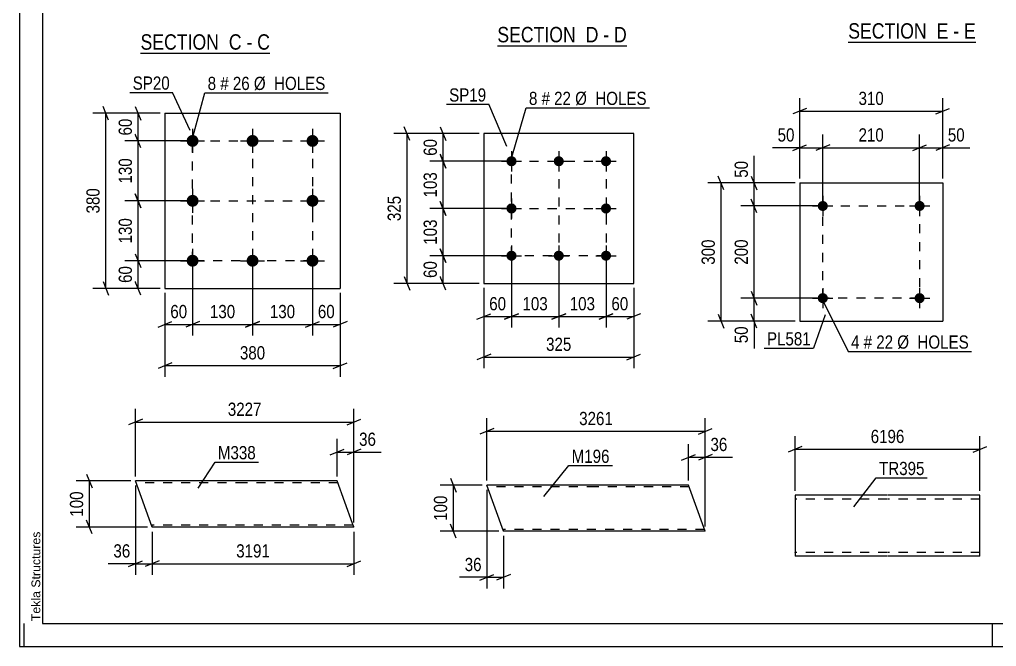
# Model space of a CAD drawing. Header units: millimetres. Extents: x 0 to 841, y 0 to 594.
# Drawn here: x 0 to 211.9, y 0 to 136.1 of the extents above; entities that cross this region are included whole.
import ezdxf

# ---------------------------------------------------------------- set-up
doc = ezdxf.new("R2010")
doc.units = ezdxf.units.MM
doc.linetypes.add('DXK_LINE_DOT2', pattern=[3.9198, 1.9599, -1.9599])
doc.styles.add('Arial', font='ARIAL.TTF', dxfattribs={"height": 0.2})
doc.styles.add('Arial Narrow', font='ARIALN.TTF', dxfattribs={"height": 0.2})

# ---------------------------------------------------------------- blocks, each defined once
blk = doc.blocks.new('Unknown-103610369-1133')
at = {"color": 5, "linetype": 'Continuous'}
for p, q in [((0, 594), (0, 0)), ((5, 589), (5, 5)), ((1, 0), (1, 5)), ((5, 5), (836, 5)), ((211, 0), (211, 5)), ((0, 0), (841, 0))]:
    blk.add_line(p, q, dxfattribs=at)
at = {"color": 174, "linetype": 'Continuous', "style": 'Arial'}
blk.add_text('Tekla Structures', height=1.9102, rotation=90, dxfattribs=at).set_placement((4.5, 5.5))
blk = doc.blocks.new('Unknown-103610369-13 - 28395')
at = {"color": 6, "linetype": 'Continuous'}
blk.add_line((26.24, 128.76), (54.31, 128.76), dxfattribs=at)
at = {"color": 0, "linetype": 'Continuous'}
blk.add_wipeout([(44.34, 129.51), (44.34, 133.01), (26.24, 133.01), (26.24, 129.51)], dxfattribs=at)
at = {"color": 7, "linetype": 'Continuous', "style": 'Arial Narrow'}
blk.add_text('SECTION ', height=3.34, dxfattribs=at).set_placement((26.24, 129.51))
at = {"color": 0, "linetype": 'Continuous'}
blk.add_wipeout([(48.16, 129.51), (48.16, 133.01), (45.39, 133.01), (45.39, 129.51)], dxfattribs=at)
at = {"color": 7, "linetype": 'Continuous', "style": 'Arial Narrow'}
blk.add_text('C', height=3.34, dxfattribs=at).set_placement((45.39, 129.51))
at = {"color": 0, "linetype": 'Continuous'}
blk.add_wipeout([(50.49, 129.51), (50.49, 133.01), (49.21, 133.01), (49.21, 129.51)], dxfattribs=at)
at = {"color": 7, "linetype": 'Continuous', "style": 'Arial Narrow'}
blk.add_text('-', height=3.34, dxfattribs=at).set_placement((49.21, 129.51))
at = {"color": 0, "linetype": 'Continuous'}
blk.add_wipeout([(54.31, 129.51), (54.31, 133.01), (51.54, 133.01), (51.54, 129.51)], dxfattribs=at)
at = {"color": 7, "linetype": 'Continuous', "style": 'Arial Narrow'}
blk.add_text('C', height=3.34, dxfattribs=at).set_placement((51.54, 129.51))
blk = doc.blocks.new('Unknown-103610369-14 - 28594')
at = {"color": 6, "linetype": 'Continuous'}
blk.add_line((103.62, 130.36), (131.69, 130.36), dxfattribs=at)
at = {"color": 0, "linetype": 'Continuous'}
blk.add_wipeout([(121.73, 131.11), (121.73, 134.61), (103.62, 134.61), (103.62, 131.11)], dxfattribs=at)
at = {"color": 7, "linetype": 'Continuous', "style": 'Arial Narrow'}
blk.add_text('SECTION ', height=3.34, dxfattribs=at).set_placement((103.62, 131.11))
at = {"color": 0, "linetype": 'Continuous'}
blk.add_wipeout([(125.54, 131.11), (125.54, 134.61), (122.78, 134.61), (122.78, 131.11)], dxfattribs=at)
at = {"color": 7, "linetype": 'Continuous', "style": 'Arial Narrow'}
blk.add_text('D', height=3.34, dxfattribs=at).set_placement((122.78, 131.11))
at = {"color": 0, "linetype": 'Continuous'}
blk.add_wipeout([(127.87, 131.11), (127.87, 134.61), (126.59, 134.61), (126.59, 131.11)], dxfattribs=at)
at = {"color": 7, "linetype": 'Continuous', "style": 'Arial Narrow'}
blk.add_text('-', height=3.34, dxfattribs=at).set_placement((126.59, 131.11))
at = {"color": 0, "linetype": 'Continuous'}
blk.add_wipeout([(131.69, 131.11), (131.69, 134.61), (128.92, 134.61), (128.92, 131.11)], dxfattribs=at)
at = {"color": 7, "linetype": 'Continuous', "style": 'Arial Narrow'}
blk.add_text('D', height=3.34, dxfattribs=at).set_placement((128.92, 131.11))
blk = doc.blocks.new('Unknown-103610369-15 - 28793')
at = {"color": 6, "linetype": 'Continuous'}
blk.add_line((179.72, 131.16), (207.37, 131.16), dxfattribs=at)
at = {"color": 0, "linetype": 'Continuous'}
blk.add_wipeout([(197.83, 131.91), (197.83, 135.41), (179.72, 135.41), (179.72, 131.91)], dxfattribs=at)
at = {"color": 7, "linetype": 'Continuous', "style": 'Arial Narrow'}
blk.add_text('SECTION ', height=3.34, dxfattribs=at).set_placement((179.72, 131.91))
at = {"color": 0, "linetype": 'Continuous'}
blk.add_wipeout([(201.43, 131.91), (201.43, 135.41), (198.88, 135.41), (198.88, 131.91)], dxfattribs=at)
at = {"color": 7, "linetype": 'Continuous', "style": 'Arial Narrow'}
blk.add_text('E', height=3.34, dxfattribs=at).set_placement((198.88, 131.91))
at = {"color": 0, "linetype": 'Continuous'}
blk.add_wipeout([(203.76, 131.91), (203.76, 135.41), (202.48, 135.41), (202.48, 131.91)], dxfattribs=at)
at = {"color": 7, "linetype": 'Continuous', "style": 'Arial Narrow'}
blk.add_text('-', height=3.34, dxfattribs=at).set_placement((202.48, 131.91))
at = {"color": 0, "linetype": 'Continuous'}
blk.add_wipeout([(207.37, 131.91), (207.37, 135.41), (204.81, 135.41), (204.81, 131.91)], dxfattribs=at)
at = {"color": 7, "linetype": 'Continuous', "style": 'Arial Narrow'}
blk.add_text('E', height=3.34, dxfattribs=at).set_placement((204.81, 131.91))
blk = doc.blocks.new('Part-103610369-34283 - 34282')
at = {"color": 2, "linetype": 'Continuous'}
for p, q in [((48.78, 35.91), (25.14, 35.91)), ((28.78, 25.91), (25.14, 35.91)), ((68.88, 35.91), (48.88, 35.91)), ((72.23, 26.71), (68.88, 35.91)), ((48.78, 25.91), (28.78, 25.91)), ((72.52, 25.91), (48.88, 25.91)), ((72.52, 25.91), (72.23, 26.71))]:
    blk.add_line(p, q, dxfattribs=at)
at = {"color": 7, "linetype": 'DXK_LINE_DOT2'}
for p, q in [((48.78, 35.51), (25.28, 35.51)), ((69.02, 35.51), (48.88, 35.51)), ((48.78, 26.31), (28.63, 26.31)), ((28.69, 26.15), (28.78, 25.91)), ((72.37, 26.31), (48.88, 26.31)), ((72.5, 25.98), (72.43, 26.15)), ((72.52, 25.91), (72.5, 25.98))]:
    blk.add_line(p, q, dxfattribs=at)
blk = doc.blocks.new('Bolt-103610369-31533 - 31531')
at = {"linetype": 'Continuous'}
for points in [[(106.69, 106.4, -1), (106.69, 104.2, -1)], [(116.94, 106.4, -1), (116.94, 104.2, -1)], [(127.19, 106.4, -1), (127.19, 104.2, -1)], [(106.69, 96.15, -1), (106.69, 93.95, -1)], [(127.19, 96.15, -1), (127.19, 93.95, -1)], [(106.69, 85.9, -1), (106.69, 83.7, -1)], [(116.94, 85.9, -1), (116.94, 83.7, -1)], [(127.19, 85.9, -1), (127.19, 83.7, -1)]]:
    blk.add_hatch(color=1, dxfattribs=at).paths.add_polyline_path(points)
at = {"color": 1, "linetype": 'Continuous'}
for p, q in [((106.69, 107.5), (106.69, 103.1)), ((116.94, 107.5), (116.94, 103.1)), ((127.19, 107.5), (127.19, 103.1)), ((104.49, 105.3), (108.89, 105.3)), ((114.74, 105.3), (119.14, 105.3)), ((124.99, 105.3), (129.39, 105.3)), ((106.69, 97.25), (106.69, 92.85)), ((127.19, 97.25), (127.19, 92.85)), ((104.49, 95.05), (108.89, 95.05)), ((124.99, 95.05), (129.39, 95.05)), ((106.69, 87), (106.69, 82.6)), ((116.94, 87), (116.94, 82.6)), ((127.19, 87), (127.19, 82.6)), ((104.49, 84.8), (108.89, 84.8)), ((114.74, 84.8), (119.14, 84.8)), ((124.99, 84.8), (129.39, 84.8))]:
    blk.add_line(p, q, dxfattribs=at)
blk = doc.blocks.new('Part-103610369-31532 - 31531')
at = {"color": 2, "linetype": 'Continuous'}
for p, q in [((100.69, 111.3), (100.69, 78.8)), ((133.19, 111.3), (100.69, 111.3)), ((133.19, 78.8), (133.19, 111.3)), ((100.69, 78.8), (133.19, 78.8))]:
    blk.add_line(p, q, dxfattribs=at)
blk = doc.blocks.new('Part-103610369-34299 - 34298')
at = {"color": 2, "linetype": 'Continuous'}
for p, q in [((124.97, 35.01), (101.33, 35.01)), ((104.97, 25.01), (101.33, 35.01)), ((145.07, 35.01), (125.07, 35.01)), ((148.42, 25.81), (145.07, 35.01)), ((148.71, 25.01), (148.42, 25.81)), ((124.97, 25.01), (104.97, 25.01)), ((148.71, 25.01), (125.07, 25.01))]:
    blk.add_line(p, q, dxfattribs=at)
at = {"color": 7, "linetype": 'DXK_LINE_DOT2'}
for p, q in [((124.97, 34.61), (101.48, 34.61)), ((145.22, 34.61), (125.07, 34.61)), ((124.97, 25.41), (104.83, 25.41)), ((104.89, 25.24), (104.97, 25.01)), ((148.57, 25.41), (125.07, 25.41)), ((148.69, 25.07), (148.63, 25.24)), ((148.71, 25.01), (148.69, 25.07))]:
    blk.add_line(p, q, dxfattribs=at)
blk = doc.blocks.new('Part-103610369-31511 - 31510')
at = {"color": 2, "linetype": 'Continuous'}
for p, q in [((188.19, 32.8), (168.19, 32.8)), ((168.19, 32.8), (168.19, 19.6)), ((208.29, 32.8), (188.29, 32.8)), ((208.29, 19.6), (208.29, 32.8)), ((188.19, 19.6), (168.19, 19.6)), ((208.29, 19.6), (188.29, 19.6))]:
    blk.add_line(p, q, dxfattribs=at)
at = {"color": 7, "linetype": 'DXK_LINE_DOT2'}
for p, q in [((188.19, 32), (168.19, 32)), ((208.29, 32), (188.29, 32)), ((168.19, 20.4), (168.19, 20.46)), ((188.19, 20.4), (168.19, 20.4)), ((208.29, 20.4), (188.29, 20.4)), ((208.29, 20.4), (208.29, 20.46))]:
    blk.add_line(p, q, dxfattribs=at)
blk = doc.blocks.new('Part-103610369-31620 - 31619')
at = {"color": 2, "linetype": 'Continuous'}
for p, q in [((31.53, 115.71), (31.53, 77.71)), ((31.53, 115.71), (69.53, 115.71)), ((69.53, 115.71), (69.53, 77.71)), ((31.53, 77.71), (69.53, 77.71))]:
    blk.add_line(p, q, dxfattribs=at)
blk = doc.blocks.new('Bolt-103610369-31621 - 31619')
at = {"linetype": 'Continuous'}
for points in [[(37.53, 111.01, -1), (37.53, 108.41, -1)], [(50.53, 111.01, -1), (50.53, 108.41, -1)], [(63.53, 111.01, -1), (63.53, 108.41, -1)], [(37.53, 98.01, -1), (37.53, 95.41, -1)], [(63.53, 98.01, -1), (63.53, 95.41, -1)], [(37.53, 85.01, -1), (37.53, 82.41, -1)], [(50.53, 85.01, -1), (50.53, 82.41, -1)], [(63.53, 85.01, -1), (63.53, 82.41, -1)]]:
    blk.add_hatch(color=1, dxfattribs=at).paths.add_polyline_path(points)
at = {"color": 1, "linetype": 'Continuous'}
for p, q in [((37.53, 112.31), (37.53, 107.11)), ((50.53, 112.31), (50.53, 107.11)), ((63.53, 112.31), (63.53, 107.11)), ((34.93, 109.71), (40.13, 109.71)), ((47.93, 109.71), (53.13, 109.71)), ((60.93, 109.71), (66.13, 109.71)), ((37.53, 99.31), (37.53, 94.11)), ((63.53, 99.31), (63.53, 94.11)), ((34.93, 96.71), (40.13, 96.71)), ((60.93, 96.71), (66.13, 96.71)), ((37.53, 86.31), (37.53, 81.11)), ((50.53, 86.31), (50.53, 81.11)), ((63.53, 86.31), (63.53, 81.11)), ((34.93, 83.71), (40.13, 83.71)), ((47.93, 83.71), (53.13, 83.71)), ((60.93, 83.71), (66.13, 83.71))]:
    blk.add_line(p, q, dxfattribs=at)
blk = doc.blocks.new('Part-103610369-31680 - 31679')
at = {"color": 2, "linetype": 'Continuous'}
for p, q in [((169.2, 100.59), (169.2, 70.59)), ((169.2, 100.59), (200.2, 100.59)), ((200.2, 100.59), (200.2, 70.59)), ((169.2, 70.59), (200.2, 70.59))]:
    blk.add_line(p, q, dxfattribs=at)
blk = doc.blocks.new('Bolt-103610369-31681 - 31679')
at = {"linetype": 'Continuous'}
for points in [[(175.3, 75.59, -1), (173.1, 75.59, -1)], [(196.3, 75.59, -1), (194.1, 75.59, -1)]]:
    blk.add_hatch(color=1, dxfattribs=at).paths.add_polyline_path(points)
at = {"color": 1, "linetype": 'Continuous'}
for p, q in [((174.2, 77.79), (174.2, 73.39)), ((195.2, 77.79), (195.2, 73.39)), ((172, 75.59), (176.4, 75.59)), ((193, 75.59), (197.4, 75.59))]:
    blk.add_line(p, q, dxfattribs=at)
blk = doc.blocks.new('Bolt-103610369-31682 - 31679')
at = {"linetype": 'Continuous'}
for points in [[(175.3, 95.59, -1), (173.1, 95.59, -1)], [(196.3, 95.59, -1), (194.1, 95.59, -1)]]:
    blk.add_hatch(color=1, dxfattribs=at).paths.add_polyline_path(points)
at = {"color": 1, "linetype": 'Continuous'}
for p, q in [((174.2, 97.79), (174.2, 93.39)), ((195.2, 97.79), (195.2, 93.39)), ((172, 95.59), (176.4, 95.59)), ((193, 95.59), (197.4, 95.59))]:
    blk.add_line(p, q, dxfattribs=at)
blk = doc.blocks.new('Rectangle-103610369-34725 - 31531')
at = {"color": 1, "linetype": 'DXK_LINE_DOT2'}
blk.add_lwpolyline([(106.69, 105.3), (127.19, 105.3), (127.19, 84.8), (106.69, 84.8), (106.69, 105.3)], close=True, dxfattribs=at)
blk = doc.blocks.new('Rectangle-103610369-33630 - 31619')
at = {"color": 1, "linetype": 'DXK_LINE_DOT2'}
blk.add_lwpolyline([(37.53, 109.71), (63.53, 109.71), (63.53, 83.71), (37.53, 83.71), (37.53, 109.71)], close=True, dxfattribs=at)
blk = doc.blocks.new('Rectangle-103610369-33763 - 31679')
at = {"color": 1, "linetype": 'DXK_LINE_DOT2'}
blk.add_lwpolyline([(174.2, 95.59), (195.2, 95.59), (195.2, 75.59), (174.2, 75.59), (174.2, 95.59)], close=True, dxfattribs=at)
blk = doc.blocks.new('Line-103610369-34735 - 31531')
at = {"color": 1, "linetype": 'DXK_LINE_DOT2'}
blk.add_line((106.69, 95.05), (127.19, 95.05), dxfattribs=at)
blk = doc.blocks.new('Line-103610369-33640 - 31619')
at = {"color": 1, "linetype": 'DXK_LINE_DOT2'}
blk.add_line((50.53, 109.71), (50.53, 83.71), dxfattribs=at)
blk = doc.blocks.new('Line-103610369-34742 - 31531')
at = {"color": 1, "linetype": 'DXK_LINE_DOT2'}
blk.add_line((116.94, 105.3), (116.94, 84.8), dxfattribs=at)
blk = doc.blocks.new('Line-103610369-33647 - 31619')
at = {"color": 1, "linetype": 'DXK_LINE_DOT2'}
blk.add_line((37.53, 96.71), (63.53, 96.71), dxfattribs=at)
blk = doc.blocks.new('StraightDimension-103610369-34316 - 34282')
at = {"color": 7, "linetype": 'Continuous'}
for p, q in [((14.54, 37.41), (15.74, 34.41)), ((24.14, 35.91), (12.29, 35.91)), ((15.14, 25.91), (15.14, 35.91)), ((27.78, 25.91), (12.29, 25.91)), ((15.74, 24.41), (14.54, 27.41))]:
    blk.add_line(p, q, dxfattribs=at)
at = {"color": 0}
blk.add_wipeout([(14.39, 34.26), (10.19, 34.26), (10.19, 27.57), (14.39, 27.57)], dxfattribs=at)
at = {"color": 3, "style": 'Arial Narrow'}
blk.add_text('100', height=2.863, rotation=90.0002, dxfattribs=at).set_placement((13.79, 28.17))
blk = doc.blocks.new('StraightDimension-103610369-34330 - 34282')
at = {"color": 7, "linetype": 'Continuous'}
for p, q in [((25.14, 34.91), (25.14, 15.56)), ((28.78, 24.91), (28.78, 15.56)), ((23.64, 17.36), (26.64, 18.56)), ((25.14, 17.96), (28.78, 17.96)), ((30.28, 18.56), (27.28, 17.36))]:
    blk.add_line(p, q, dxfattribs=at)
at = {"color": 0}
blk.add_wipeout([(24.61, 18.71), (24.61, 22.91), (19.76, 22.91), (19.76, 18.71)], dxfattribs=at)
at = {"color": 7, "linetype": 'Continuous'}
blk.add_line((25.14, 17.96), (19.23, 17.96), dxfattribs=at)
blk.add_line((25.14, 17.96), (19.23, 17.96), dxfattribs=at)
at = {"color": 3, "style": 'Arial Narrow'}
blk.add_text('36', height=2.863, dxfattribs=at).set_placement((20.36, 19.31))
blk = doc.blocks.new('StraightDimension-103610369-34329 - 34282')
at = {"color": 7, "linetype": 'Continuous'}
for p, q in [((28.78, 24.91), (28.78, 15.56)), ((72.52, 24.91), (72.52, 15.56)), ((30.28, 18.56), (27.28, 17.36)), ((28.78, 17.96), (72.52, 17.96)), ((71.02, 17.36), (74.02, 18.56))]:
    blk.add_line(p, q, dxfattribs=at)
at = {"color": 0}
blk.add_wipeout([(54.9, 18.71), (54.9, 22.91), (46.39, 22.91), (46.39, 18.71)], dxfattribs=at)
at = {"color": 3, "style": 'Arial Narrow'}
blk.add_text('3191', height=2.863, dxfattribs=at).set_placement((46.99, 19.31))
blk = doc.blocks.new('StraightDimension-103610369-34305 - 34282')
at = {"color": 7, "linetype": 'Continuous'}
for p, q in [((25.14, 36.91), (25.14, 51.55)), ((72.52, 26.91), (72.52, 51.55)), ((26.64, 49.3), (23.64, 48.1)), ((71.02, 48.1), (74.02, 49.3)), ((25.14, 48.7), (72.52, 48.7))]:
    blk.add_line(p, q, dxfattribs=at)
at = {"color": 0}
blk.add_wipeout([(53.08, 49.45), (53.08, 53.65), (44.57, 53.65), (44.57, 49.45)], dxfattribs=at)
at = {"color": 3, "style": 'Arial Narrow'}
blk.add_text('3227', height=2.863, dxfattribs=at).set_placement((45.17, 50.05))
blk = doc.blocks.new('StraightDimension-103610369-34355 - 34282')
at = {"color": 7, "linetype": 'Continuous'}
for p, q in [((68.88, 36.91), (68.88, 45.04)), ((72.52, 26.91), (72.52, 45.04)), ((67.38, 41.59), (70.38, 42.79)), ((74.02, 42.79), (71.02, 41.59)), ((68.88, 42.19), (72.52, 42.19))]:
    blk.add_line(p, q, dxfattribs=at)
at = {"color": 0}
blk.add_wipeout([(77.9, 42.94), (77.9, 47.14), (73.04, 47.14), (73.04, 42.94)], dxfattribs=at)
at = {"color": 7, "linetype": 'Continuous'}
blk.add_line((72.52, 42.19), (78.42, 42.19), dxfattribs=at)
blk.add_line((72.52, 42.19), (78.42, 42.19), dxfattribs=at)
at = {"color": 3, "style": 'Arial Narrow'}
blk.add_text('36', height=2.863, dxfattribs=at).set_placement((73.64, 43.54))
blk = doc.blocks.new('StraightDimension-103610369-40303 - 31531')
at = {"color": 7, "linetype": 'Continuous'}
for p, q in [((91.25, 106.8), (92.45, 103.8)), ((105.69, 105.3), (89, 105.3)), ((91.85, 95.05), (91.85, 105.3)), ((92.45, 93.55), (91.25, 96.55)), ((105.69, 95.05), (89, 95.05))]:
    blk.add_line(p, q, dxfattribs=at)
at = {"color": 0}
blk.add_wipeout([(91.1, 103.52), (86.9, 103.52), (86.9, 96.83), (91.1, 96.83)], dxfattribs=at)
at = {"color": 3, "style": 'Arial Narrow'}
blk.add_text('103', height=2.863, rotation=90.0002, dxfattribs=at).set_placement((90.5, 97.43))
blk = doc.blocks.new('StraightDimension-103610369-31884 - 31531')
at = {"color": 7, "linetype": 'Continuous'}
for p, q in [((91.25, 112.8), (92.45, 109.8)), ((99.69, 111.3), (89, 111.3)), ((91.85, 105.3), (91.85, 111.3)), ((92.45, 103.8), (91.25, 106.8)), ((105.69, 105.3), (89, 105.3))]:
    blk.add_line(p, q, dxfattribs=at)
at = {"color": 0}
blk.add_wipeout([(91.1, 110.73), (86.9, 110.73), (86.9, 105.87), (91.1, 105.87)], dxfattribs=at)
at = {"color": 3, "style": 'Arial Narrow'}
blk.add_text('60', height=2.863, rotation=90.0002, dxfattribs=at).set_placement((90.5, 106.47))
blk = doc.blocks.new('StraightDimension-103610369-31907 - 31531')
at = {"color": 7, "linetype": 'Continuous'}
for p, q in [((106.69, 83.8), (106.69, 69.2)), ((100.69, 77.8), (100.69, 69.2)), ((99.19, 71), (102.19, 72.2)), ((108.19, 72.2), (105.19, 71)), ((100.69, 71.6), (106.69, 71.6))]:
    blk.add_line(p, q, dxfattribs=at)
at = {"color": 0}
blk.add_wipeout([(106.11, 72.35), (106.11, 76.55), (101.26, 76.55), (101.26, 72.35)], dxfattribs=at)
at = {"color": 3, "style": 'Arial Narrow'}
blk.add_text('60', height=2.863, dxfattribs=at).set_placement((101.86, 72.95))
blk = doc.blocks.new('StraightDimension-103610369-31887 - 31531')
at = {"color": 7, "linetype": 'Continuous'}
for p, q in [((105.69, 84.8), (89, 84.8)), ((91.25, 86.3), (92.45, 83.3)), ((91.85, 78.8), (91.85, 84.8)), ((99.69, 78.8), (89, 78.8)), ((92.45, 77.3), (91.25, 80.3))]:
    blk.add_line(p, q, dxfattribs=at)
at = {"color": 0}
blk.add_wipeout([(91.1, 84.23), (86.9, 84.23), (86.9, 79.37), (91.1, 79.37)], dxfattribs=at)
at = {"color": 3, "style": 'Arial Narrow'}
blk.add_text('60', height=2.863, rotation=90.0002, dxfattribs=at).set_placement((90.5, 79.97))
blk = doc.blocks.new('StraightDimension-103610369-31900 - 31531')
at = {"color": 7, "linetype": 'Continuous'}
for p, q in [((84.64, 109.8), (83.44, 112.8)), ((99.69, 111.3), (81.19, 111.3)), ((84.04, 78.8), (84.04, 111.3)), ((99.69, 78.8), (81.19, 78.8)), ((83.44, 80.3), (84.64, 77.3))]:
    blk.add_line(p, q, dxfattribs=at)
at = {"color": 0}
blk.add_wipeout([(83.29, 98.39), (79.09, 98.39), (79.09, 91.71), (83.29, 91.71)], dxfattribs=at)
at = {"color": 3, "style": 'Arial Narrow'}
blk.add_text('325', height=2.863, rotation=90.0002, dxfattribs=at).set_placement((82.69, 92.31))
blk = doc.blocks.new('StraightDimension-103610369-31904 - 31531')
at = {"color": 7, "linetype": 'Continuous'}
for p, q in [((127.19, 83.8), (127.19, 69.2)), ((133.19, 77.8), (133.19, 69.2)), ((125.69, 71), (128.69, 72.2)), ((134.69, 72.2), (131.69, 71)), ((127.19, 71.6), (133.19, 71.6))]:
    blk.add_line(p, q, dxfattribs=at)
at = {"color": 0}
blk.add_wipeout([(132.61, 72.35), (132.61, 76.55), (127.76, 76.55), (127.76, 72.35)], dxfattribs=at)
at = {"color": 3, "style": 'Arial Narrow'}
blk.add_text('60', height=2.863, dxfattribs=at).set_placement((128.36, 72.95))
blk = doc.blocks.new('StraightDimension-103610369-31920 - 31531')
at = {"color": 7, "linetype": 'Continuous'}
for p, q in [((100.69, 77.8), (100.69, 60.4)), ((133.19, 77.8), (133.19, 60.4)), ((102.19, 63.4), (99.19, 62.2)), ((100.69, 62.8), (133.19, 62.8)), ((131.69, 62.2), (134.69, 63.4))]:
    blk.add_line(p, q, dxfattribs=at)
at = {"color": 0}
blk.add_wipeout([(120.28, 63.55), (120.28, 67.75), (113.59, 67.75), (113.59, 63.55)], dxfattribs=at)
at = {"color": 3, "style": 'Arial Narrow'}
blk.add_text('325', height=2.863, dxfattribs=at).set_placement((114.19, 64.15))
blk = doc.blocks.new('StraightDimension-103610369-40301 - 31531')
at = {"color": 7, "linetype": 'Continuous'}
for p, q in [((91.25, 96.55), (92.45, 93.55)), ((105.69, 95.05), (89, 95.05)), ((91.85, 84.8), (91.85, 95.05)), ((105.69, 84.8), (89, 84.8)), ((92.45, 83.3), (91.25, 86.3))]:
    blk.add_line(p, q, dxfattribs=at)
at = {"color": 0}
blk.add_wipeout([(91.1, 93.27), (86.9, 93.27), (86.9, 86.58), (91.1, 86.58)], dxfattribs=at)
at = {"color": 3, "style": 'Arial Narrow'}
blk.add_text('103', height=2.863, rotation=90.0002, dxfattribs=at).set_placement((90.5, 87.18))
blk = doc.blocks.new('StraightDimension-103610369-40323 - 31531')
at = {"color": 7, "linetype": 'Continuous'}
for p, q in [((106.69, 83.8), (106.69, 69.2)), ((116.94, 83.8), (116.94, 69.2)), ((105.19, 71), (108.19, 72.2)), ((118.44, 72.2), (115.44, 71)), ((106.69, 71.6), (116.94, 71.6))]:
    blk.add_line(p, q, dxfattribs=at)
at = {"color": 0}
blk.add_wipeout([(115.15, 72.35), (115.15, 76.55), (108.47, 76.55), (108.47, 72.35)], dxfattribs=at)
at = {"color": 3, "style": 'Arial Narrow'}
blk.add_text('103', height=2.863, dxfattribs=at).set_placement((109.07, 72.95))
blk = doc.blocks.new('StraightDimension-103610369-40325 - 31531')
at = {"color": 7, "linetype": 'Continuous'}
for p, q in [((116.94, 83.8), (116.94, 69.2)), ((127.19, 83.8), (127.19, 69.2)), ((115.44, 71), (118.44, 72.2)), ((128.69, 72.2), (125.69, 71)), ((116.94, 71.6), (127.19, 71.6))]:
    blk.add_line(p, q, dxfattribs=at)
at = {"color": 0}
blk.add_wipeout([(125.4, 72.35), (125.4, 76.55), (118.72, 76.55), (118.72, 72.35)], dxfattribs=at)
at = {"color": 3, "style": 'Arial Narrow'}
blk.add_text('103', height=2.863, dxfattribs=at).set_placement((119.32, 72.95))
blk = doc.blocks.new('StraightDimension-103610369-41427 - 34298')
at = {"color": 7, "linetype": 'Continuous'}
for p, q in [((145.07, 36.01), (145.07, 43.91)), ((148.71, 26.01), (148.71, 43.91)), ((143.57, 40.46), (146.57, 41.66)), ((145.07, 41.06), (148.71, 41.06)), ((150.21, 41.66), (147.21, 40.46))]:
    blk.add_line(p, q, dxfattribs=at)
at = {"color": 0}
blk.add_wipeout([(154.09, 41.81), (154.09, 46.01), (149.24, 46.01), (149.24, 41.81)], dxfattribs=at)
at = {"color": 7, "linetype": 'Continuous'}
blk.add_line((148.71, 41.06), (154.62, 41.06), dxfattribs=at)
blk.add_line((148.71, 41.06), (154.62, 41.06), dxfattribs=at)
at = {"color": 3, "style": 'Arial Narrow'}
blk.add_text('36', height=2.863, dxfattribs=at).set_placement((149.84, 42.41))
blk = doc.blocks.new('StraightDimension-103610369-34370 - 34298')
at = {"color": 7, "linetype": 'Continuous'}
for p, q in [((101.33, 36.01), (101.33, 49.54)), ((148.71, 26.01), (148.71, 49.54)), ((102.83, 47.29), (99.83, 46.09)), ((101.33, 46.69), (148.71, 46.69)), ((147.21, 46.09), (150.21, 47.29))]:
    blk.add_line(p, q, dxfattribs=at)
at = {"color": 0}
blk.add_wipeout([(129.28, 47.44), (129.28, 51.64), (120.77, 51.64), (120.77, 47.44)], dxfattribs=at)
at = {"color": 3, "style": 'Arial Narrow'}
blk.add_text('3261', height=2.863, dxfattribs=at).set_placement((121.37, 48.04))
blk = doc.blocks.new('StraightDimension-103610369-34428 - 34298')
at = {"color": 7, "linetype": 'Continuous'}
for p, q in [((93.48, 36.51), (94.68, 33.51)), ((100.33, 35.01), (91.23, 35.01)), ((94.08, 25.01), (94.08, 35.01)), ((94.68, 23.51), (93.48, 26.51)), ((103.97, 25.01), (91.23, 25.01))]:
    blk.add_line(p, q, dxfattribs=at)
at = {"color": 0}
blk.add_wipeout([(93.33, 33.35), (89.13, 33.35), (89.13, 26.66), (93.33, 26.66)], dxfattribs=at)
at = {"color": 3, "style": 'Arial Narrow'}
blk.add_text('100', height=2.863, rotation=90.0002, dxfattribs=at).set_placement((92.73, 27.26))
blk = doc.blocks.new('StraightDimension-103610369-41453 - 34298')
at = {"color": 7, "linetype": 'Continuous'}
for p, q in [((101.33, 34.01), (101.33, 12.61)), ((104.97, 24.01), (104.97, 12.61)), ((99.83, 14.41), (102.83, 15.61)), ((101.33, 15.01), (104.97, 15.01)), ((106.47, 15.61), (103.47, 14.41))]:
    blk.add_line(p, q, dxfattribs=at)
at = {"color": 0}
blk.add_wipeout([(100.81, 15.76), (100.81, 19.96), (95.95, 19.96), (95.95, 15.76)], dxfattribs=at)
at = {"color": 7, "linetype": 'Continuous'}
blk.add_line((101.33, 15.01), (95.43, 15.01), dxfattribs=at)
blk.add_line((101.33, 15.01), (95.43, 15.01), dxfattribs=at)
at = {"color": 3, "style": 'Arial Narrow'}
blk.add_text('36', height=2.863, dxfattribs=at).set_placement((96.55, 16.36))
blk = doc.blocks.new('StraightDimension-103610369-31876 - 31510')
at = {"color": 7, "linetype": 'Continuous'}
for p, q in [((168.19, 33.8), (168.19, 45.65)), ((208.29, 33.8), (208.29, 45.65)), ((169.69, 43.4), (166.69, 42.2)), ((168.19, 42.8), (208.29, 42.8)), ((206.79, 42.2), (209.79, 43.4))]:
    blk.add_line(p, q, dxfattribs=at)
at = {"color": 0}
blk.add_wipeout([(192.5, 43.55), (192.5, 47.75), (183.99, 47.75), (183.99, 43.55)], dxfattribs=at)
at = {"color": 3, "style": 'Arial Narrow'}
blk.add_text('6196', height=2.863, dxfattribs=at).set_placement((184.59, 44.15))
blk = doc.blocks.new('StraightDimension-103610369-32032 - 31619')
at = {"color": 7, "linetype": 'Continuous'}
for p, q in [((31.53, 76.71), (31.53, 58.55)), ((69.53, 76.71), (69.53, 58.55)), ((33.03, 61.55), (30.03, 60.35)), ((68.03, 60.35), (71.03, 61.55)), ((31.53, 60.95), (69.53, 60.95))]:
    blk.add_line(p, q, dxfattribs=at)
at = {"color": 0}
blk.add_wipeout([(53.87, 61.7), (53.87, 65.9), (47.19, 65.9), (47.19, 61.7)], dxfattribs=at)
at = {"color": 3, "style": 'Arial Narrow'}
blk.add_text('380', height=2.863, dxfattribs=at).set_placement((47.79, 62.3))
blk = doc.blocks.new('StraightDimension-103610369-40411 - 31619')
at = {"color": 7, "linetype": 'Continuous'}
for p, q in [((26.31, 108.21), (25.11, 111.21)), ((36.53, 109.71), (22.86, 109.71)), ((25.71, 96.71), (25.71, 109.71)), ((25.11, 98.21), (26.31, 95.21)), ((36.53, 96.71), (22.86, 96.71))]:
    blk.add_line(p, q, dxfattribs=at)
at = {"color": 0}
blk.add_wipeout([(24.96, 106.56), (20.76, 106.56), (20.76, 99.87), (24.96, 99.87)], dxfattribs=at)
at = {"color": 3, "style": 'Arial Narrow'}
blk.add_text('130', height=2.863, rotation=90.0002, dxfattribs=at).set_placement((24.36, 100.47))
blk = doc.blocks.new('StraightDimension-103610369-31996 - 31619')
at = {"color": 7, "linetype": 'Continuous'}
for p, q in [((25.11, 117.21), (26.31, 114.21)), ((30.53, 115.71), (22.86, 115.71)), ((25.71, 109.71), (25.71, 115.71)), ((26.31, 108.21), (25.11, 111.21)), ((36.53, 109.71), (22.86, 109.71))]:
    blk.add_line(p, q, dxfattribs=at)
at = {"color": 0}
blk.add_wipeout([(24.96, 115.14), (20.76, 115.14), (20.76, 110.29), (24.96, 110.29)], dxfattribs=at)
at = {"color": 3, "style": 'Arial Narrow'}
blk.add_text('60', height=2.863, rotation=90.0002, dxfattribs=at).set_placement((24.36, 110.89))
blk = doc.blocks.new('StraightDimension-103610369-31999 - 31619')
at = {"color": 7, "linetype": 'Continuous'}
for p, q in [((25.11, 85.21), (26.31, 82.21)), ((36.53, 83.71), (22.86, 83.71)), ((25.71, 77.71), (25.71, 83.71)), ((26.31, 76.21), (25.11, 79.21)), ((30.53, 77.71), (22.86, 77.71))]:
    blk.add_line(p, q, dxfattribs=at)
at = {"color": 0}
blk.add_wipeout([(24.96, 83.14), (20.76, 83.14), (20.76, 78.29), (24.96, 78.29)], dxfattribs=at)
at = {"color": 3, "style": 'Arial Narrow'}
blk.add_text('60', height=2.863, rotation=90.0002, dxfattribs=at).set_placement((24.36, 78.89))
blk = doc.blocks.new('StraightDimension-103610369-32012 - 31619')
at = {"color": 7, "linetype": 'Continuous'}
for p, q in [((19.31, 114.21), (18.11, 117.21)), ((30.53, 115.71), (15.86, 115.71)), ((18.71, 77.71), (18.71, 115.71)), ((18.11, 79.21), (19.31, 76.21)), ((30.53, 77.71), (15.86, 77.71))]:
    blk.add_line(p, q, dxfattribs=at)
at = {"color": 0}
blk.add_wipeout([(17.96, 100.06), (13.76, 100.06), (13.76, 93.37), (17.96, 93.37)], dxfattribs=at)
at = {"color": 3, "style": 'Arial Narrow'}
blk.add_text('380', height=2.863, rotation=90.0002, dxfattribs=at).set_placement((17.36, 93.97))
blk = doc.blocks.new('StraightDimension-103610369-32016 - 31619')
at = {"color": 7, "linetype": 'Continuous'}
for p, q in [((63.53, 82.71), (63.53, 67.5)), ((69.53, 76.71), (69.53, 67.5)), ((62.03, 69.3), (65.03, 70.5)), ((71.03, 70.5), (68.03, 69.3)), ((63.53, 69.9), (69.53, 69.9))]:
    blk.add_line(p, q, dxfattribs=at)
at = {"color": 0}
blk.add_wipeout([(68.96, 70.65), (68.96, 74.85), (64.1, 74.85), (64.1, 70.65)], dxfattribs=at)
at = {"color": 3, "style": 'Arial Narrow'}
blk.add_text('60', height=2.863, dxfattribs=at).set_placement((64.7, 71.25))
blk = doc.blocks.new('StraightDimension-103610369-32019 - 31619')
at = {"color": 7, "linetype": 'Continuous'}
for p, q in [((37.53, 82.71), (37.53, 67.5)), ((31.53, 76.71), (31.53, 67.5)), ((30.03, 69.3), (33.03, 70.5)), ((39.03, 70.5), (36.03, 69.3)), ((31.53, 69.9), (37.53, 69.9))]:
    blk.add_line(p, q, dxfattribs=at)
at = {"color": 0}
blk.add_wipeout([(36.96, 70.65), (36.96, 74.85), (32.1, 74.85), (32.1, 70.65)], dxfattribs=at)
at = {"color": 3, "style": 'Arial Narrow'}
blk.add_text('60', height=2.863, dxfattribs=at).set_placement((32.7, 71.25))
blk = doc.blocks.new('StraightDimension-103610369-40409 - 31619')
at = {"color": 7, "linetype": 'Continuous'}
for p, q in [((26.31, 95.21), (25.11, 98.21)), ((36.53, 96.71), (22.86, 96.71)), ((25.71, 83.71), (25.71, 96.71)), ((25.11, 85.21), (26.31, 82.21)), ((36.53, 83.71), (22.86, 83.71))]:
    blk.add_line(p, q, dxfattribs=at)
at = {"color": 0}
blk.add_wipeout([(24.96, 93.56), (20.76, 93.56), (20.76, 86.87), (24.96, 86.87)], dxfattribs=at)
at = {"color": 3, "style": 'Arial Narrow'}
blk.add_text('130', height=2.863, rotation=90.0002, dxfattribs=at).set_placement((24.36, 87.47))
blk = doc.blocks.new('StraightDimension-103610369-40431 - 31619')
at = {"color": 7, "linetype": 'Continuous'}
for p, q in [((37.53, 82.71), (37.53, 67.5)), ((50.53, 82.71), (50.53, 67.5)), ((39.03, 70.5), (36.03, 69.3)), ((49.03, 69.3), (52.03, 70.5)), ((37.53, 69.9), (50.53, 69.9))]:
    blk.add_line(p, q, dxfattribs=at)
at = {"color": 0}
blk.add_wipeout([(47.37, 70.65), (47.37, 74.85), (40.69, 74.85), (40.69, 70.65)], dxfattribs=at)
at = {"color": 3, "style": 'Arial Narrow'}
blk.add_text('130', height=2.863, dxfattribs=at).set_placement((41.29, 71.25))
blk = doc.blocks.new('StraightDimension-103610369-40433 - 31619')
at = {"color": 7, "linetype": 'Continuous'}
for p, q in [((50.53, 82.71), (50.53, 67.5)), ((63.53, 82.71), (63.53, 67.5)), ((52.03, 70.5), (49.03, 69.3)), ((62.03, 69.3), (65.03, 70.5)), ((50.53, 69.9), (63.53, 69.9))]:
    blk.add_line(p, q, dxfattribs=at)
at = {"color": 0}
blk.add_wipeout([(60.37, 70.65), (60.37, 74.85), (53.69, 74.85), (53.69, 70.65)], dxfattribs=at)
at = {"color": 3, "style": 'Arial Narrow'}
blk.add_text('130', height=2.863, dxfattribs=at).set_placement((54.29, 71.25))
blk = doc.blocks.new('StraightDimension-103610369-32041 - 31679')
at = {"color": 7, "linetype": 'Continuous'}
for p, q in [((173.2, 95.59), (156.45, 95.59)), ((159.9, 94.09), (158.7, 97.09)), ((159.3, 75.59), (159.3, 95.59)), ((158.7, 77.09), (159.9, 74.09)), ((173.2, 75.59), (156.45, 75.59))]:
    blk.add_line(p, q, dxfattribs=at)
at = {"color": 0}
blk.add_wipeout([(158.55, 88.93), (154.35, 88.93), (154.35, 82.25), (158.55, 82.25)], dxfattribs=at)
at = {"color": 3, "style": 'Arial Narrow'}
blk.add_text('200', height=2.863, rotation=90.0002, dxfattribs=at).set_placement((157.95, 82.85))
blk = doc.blocks.new('StraightDimension-103610369-32040 - 31679')
at = {"color": 7, "linetype": 'Continuous'}
for p, q in [((158.7, 102.09), (159.9, 99.09)), ((168.2, 100.59), (156.45, 100.59)), ((159.3, 95.59), (159.3, 100.59)), ((173.2, 95.59), (156.45, 95.59)), ((159.9, 94.09), (158.7, 97.09))]:
    blk.add_line(p, q, dxfattribs=at)
at = {"color": 0}
blk.add_wipeout([(158.55, 105.97), (154.35, 105.97), (154.35, 101.11), (158.55, 101.11)], dxfattribs=at)
at = {"color": 7, "linetype": 'Continuous'}
blk.add_line((159.3, 100.59), (159.3, 106.49), dxfattribs=at)
blk.add_line((159.3, 100.59), (159.3, 106.49), dxfattribs=at)
at = {"color": 3, "style": 'Arial Narrow'}
blk.add_text('50', height=2.863, rotation=90.0002, dxfattribs=at).set_placement((157.95, 101.71))
blk = doc.blocks.new('StraightDimension-103610369-32042 - 31679')
at = {"color": 7, "linetype": 'Continuous'}
for p, q in [((158.7, 77.09), (159.9, 74.09)), ((173.2, 75.59), (156.45, 75.59)), ((159.3, 70.59), (159.3, 75.59)), ((159.9, 69.09), (158.7, 72.09)), ((168.2, 70.59), (156.45, 70.59))]:
    blk.add_line(p, q, dxfattribs=at)
at = {"color": 0}
blk.add_wipeout([(158.55, 70.06), (154.35, 70.06), (154.35, 65.21), (158.55, 65.21)], dxfattribs=at)
at = {"color": 7, "linetype": 'Continuous'}
blk.add_line((159.3, 70.59), (159.3, 64.68), dxfattribs=at)
blk.add_line((159.3, 70.59), (159.3, 64.68), dxfattribs=at)
at = {"color": 3, "style": 'Arial Narrow'}
blk.add_text('50', height=2.863, rotation=90.0002, dxfattribs=at).set_placement((157.95, 65.81))
blk = doc.blocks.new('StraightDimension-103610369-32052 - 31679')
at = {"color": 7, "linetype": 'Continuous'}
for p, q in [((152.73, 99.09), (151.53, 102.09)), ((168.2, 100.59), (149.28, 100.59)), ((152.13, 70.59), (152.13, 100.59)), ((151.53, 72.09), (152.73, 69.09)), ((168.2, 70.59), (149.28, 70.59))]:
    blk.add_line(p, q, dxfattribs=at)
at = {"color": 0}
blk.add_wipeout([(151.38, 88.93), (147.18, 88.93), (147.18, 82.24), (151.38, 82.24)], dxfattribs=at)
at = {"color": 3, "style": 'Arial Narrow'}
blk.add_text('300', height=2.863, rotation=90.0002, dxfattribs=at).set_placement((150.78, 82.84))
blk = doc.blocks.new('StraightDimension-103610369-33718 - 31679')
at = {"color": 7, "linetype": 'Continuous'}
for p, q in [((169.2, 101.59), (169.2, 111.08)), ((174.2, 96.59), (174.2, 111.08)), ((167.7, 107.63), (170.7, 108.83)), ((169.2, 108.23), (174.2, 108.23)), ((175.7, 108.83), (172.7, 107.63))]:
    blk.add_line(p, q, dxfattribs=at)
at = {"color": 0}
blk.add_wipeout([(168.67, 108.98), (168.67, 113.18), (163.81, 113.18), (163.81, 108.98)], dxfattribs=at)
at = {"color": 7, "linetype": 'Continuous'}
blk.add_line((169.2, 108.23), (163.29, 108.23), dxfattribs=at)
blk.add_line((169.2, 108.23), (163.29, 108.23), dxfattribs=at)
at = {"color": 3, "style": 'Arial Narrow'}
blk.add_text('50', height=2.863, dxfattribs=at).set_placement((164.41, 109.58))
blk = doc.blocks.new('StraightDimension-103610369-32072 - 31679')
at = {"color": 7, "linetype": 'Continuous'}
for p, q in [((169.2, 101.59), (169.2, 119.01)), ((200.2, 101.59), (200.2, 119.01)), ((170.7, 116.76), (167.7, 115.56)), ((198.7, 115.56), (201.7, 116.76)), ((169.2, 116.16), (200.2, 116.16))]:
    blk.add_line(p, q, dxfattribs=at)
at = {"color": 0}
blk.add_wipeout([(188.04, 116.91), (188.04, 121.11), (181.35, 121.11), (181.35, 116.91)], dxfattribs=at)
at = {"color": 3, "style": 'Arial Narrow'}
blk.add_text('310', height=2.863, dxfattribs=at).set_placement((181.95, 117.51))
blk = doc.blocks.new('StraightDimension-103610369-33716 - 31679')
at = {"color": 7, "linetype": 'Continuous'}
for p, q in [((195.2, 96.59), (195.2, 111.08)), ((200.2, 101.59), (200.2, 111.08)), ((193.7, 107.63), (196.7, 108.83)), ((195.2, 108.23), (200.2, 108.23)), ((201.7, 108.83), (198.7, 107.63))]:
    blk.add_line(p, q, dxfattribs=at)
at = {"color": 0}
blk.add_wipeout([(205.58, 108.98), (205.58, 113.18), (200.72, 113.18), (200.72, 108.98)], dxfattribs=at)
at = {"color": 7, "linetype": 'Continuous'}
blk.add_line((200.2, 108.23), (206.1, 108.23), dxfattribs=at)
blk.add_line((200.2, 108.23), (206.1, 108.23), dxfattribs=at)
at = {"color": 3, "style": 'Arial Narrow'}
blk.add_text('50', height=2.863, dxfattribs=at).set_placement((201.32, 109.58))
blk = doc.blocks.new('StraightDimension-103610369-33717 - 31679')
at = {"color": 7, "linetype": 'Continuous'}
for p, q in [((174.2, 96.59), (174.2, 111.08)), ((195.2, 96.59), (195.2, 111.08)), ((175.7, 108.83), (172.7, 107.63)), ((174.2, 108.23), (195.2, 108.23)), ((193.7, 107.63), (196.7, 108.83))]:
    blk.add_line(p, q, dxfattribs=at)
at = {"color": 0}
blk.add_wipeout([(188.04, 108.98), (188.04, 113.18), (181.35, 113.18), (181.35, 108.98)], dxfattribs=at)
at = {"color": 3, "style": 'Arial Narrow'}
blk.add_text('210', height=2.863, dxfattribs=at).set_placement((181.95, 109.58))
blk = doc.blocks.new('Mark-103610369-34442 - 34282')
at = {"color": 0}
blk.add_wipeout([(51.24, 40.63), (51.24, 43.63), (43.01, 43.63), (43.01, 40.63)], dxfattribs=at)
blk.add_wipeout([(51.24, 40.63), (51.24, 43.63), (43.01, 43.63), (43.01, 40.63)], dxfattribs=at)
at = {"color": 30, "linetype": 'Continuous'}
for p, q in [((38.72, 34.39), (42.41, 40.03)), ((42.41, 40.03), (51.84, 40.03))]:
    blk.add_line(p, q, dxfattribs=at)
at = {"color": 3, "style": 'Arial Narrow'}
blk.add_text('M338', height=2.863, dxfattribs=at).set_placement((43.01, 40.63))
blk = doc.blocks.new('Mark-103610369-32251 - 31531')
at = {"color": 0}
blk.add_wipeout([(101.21, 118.25), (101.21, 121.25), (93.17, 121.25), (93.17, 118.25)], dxfattribs=at)
blk.add_wipeout([(101.21, 118.25), (101.21, 121.25), (93.17, 121.25), (93.17, 118.25)], dxfattribs=at)
at = {"color": 30, "linetype": 'Continuous'}
for p in [(92.57, 117.65), (105.65, 108.47)]:
    blk.add_line(p, (101.81, 117.65), dxfattribs=at)
at = {"color": 3, "style": 'Arial Narrow'}
blk.add_text('SP19', height=2.863, dxfattribs=at).set_placement((93.17, 118.25))
blk = doc.blocks.new('Mark-103610369-32254 - 31531')
at = {"color": 0}
blk.add_wipeout([(112.31, 117.51), (112.31, 120.51), (110.48, 120.51), (110.48, 117.51)], dxfattribs=at)
blk.add_wipeout([(112.31, 117.51), (112.31, 120.51), (110.48, 120.51), (110.48, 117.51)], dxfattribs=at)
at = {"color": 7, "linetype": 'Continuous'}
blk.add_line((106.39, 104.99), (109.88, 116.91), dxfattribs=at)
at = {"color": 0}
blk.add_wipeout([(115.03, 117.51), (115.03, 120.51), (113.21, 120.51), (113.21, 117.51)], dxfattribs=at)
blk.add_wipeout([(115.03, 117.51), (115.03, 120.51), (113.21, 120.51), (113.21, 117.51)], dxfattribs=at)
at = {"color": 3, "style": 'Arial Narrow'}
blk.add_text('8', height=2.86, dxfattribs=at).set_placement((110.48, 117.51))
at = {"color": 0}
blk.add_wipeout([(119.59, 117.51), (119.59, 120.51), (115.93, 120.51), (115.93, 117.51)], dxfattribs=at)
blk.add_wipeout([(119.59, 117.51), (119.59, 120.51), (115.93, 120.51), (115.93, 117.51)], dxfattribs=at)
at = {"color": 3, "style": 'Arial Narrow'}
for s, height, p in [('#', 2.86, (113.21, 117.51)), ('22', 2.863, (115.93, 117.51))]:
    blk.add_text(s, height=height, dxfattribs=at).set_placement(p)
at = {"color": 0}
blk.add_wipeout([(136.02, 117.51), (136.02, 120.51), (120.49, 120.51), (120.49, 117.51)], dxfattribs=at)
blk.add_wipeout([(136.02, 117.51), (136.02, 120.51), (120.49, 120.51), (120.49, 117.51)], dxfattribs=at)
at = {"color": 7, "linetype": 'Continuous'}
blk.add_line((109.88, 116.91), (136.62, 116.91), dxfattribs=at)
at = {"color": 3, "style": 'Arial Narrow'}
blk.add_text('Ø  HOLES', height=2.863, dxfattribs=at).set_placement((120.49, 117.51))
blk = doc.blocks.new('Mark-103610369-34446 - 34298')
at = {"color": 0}
blk.add_wipeout([(127.96, 39.84), (127.96, 42.84), (119.74, 42.84), (119.74, 39.84)], dxfattribs=at)
blk.add_wipeout([(127.96, 39.84), (127.96, 42.84), (119.74, 42.84), (119.74, 39.84)], dxfattribs=at)
at = {"color": 30, "linetype": 'Continuous'}
for p, q in [((113.69, 32.58), (119.14, 39.24)), ((119.14, 39.24), (128.56, 39.24))]:
    blk.add_line(p, q, dxfattribs=at)
at = {"color": 3, "style": 'Arial Narrow'}
blk.add_text('M196', height=2.863, dxfattribs=at).set_placement((119.74, 39.84))
blk = doc.blocks.new('Mark-103610369-34450 - 31510')
at = {"color": 0}
blk.add_wipeout([(196.27, 37.2), (196.27, 40.2), (186.4, 40.2), (186.4, 37.2)], dxfattribs=at)
blk.add_wipeout([(196.27, 37.2), (196.27, 40.2), (186.4, 40.2), (186.4, 37.2)], dxfattribs=at)
at = {"color": 30, "linetype": 'Continuous'}
for p, q in [((180.94, 30.27), (185.8, 36.6)), ((185.8, 36.6), (196.87, 36.6))]:
    blk.add_line(p, q, dxfattribs=at)
at = {"color": 3, "style": 'Arial Narrow'}
blk.add_text('TR395', height=2.863, dxfattribs=at).set_placement((186.4, 37.2))
blk = doc.blocks.new('Mark-103610369-32273 - 31619')
at = {"color": 0}
blk.add_wipeout([(32.58, 120.83), (32.58, 123.83), (24.54, 123.83), (24.54, 120.83)], dxfattribs=at)
blk.add_wipeout([(32.58, 120.83), (32.58, 123.83), (24.54, 123.83), (24.54, 120.83)], dxfattribs=at)
at = {"color": 30, "linetype": 'Continuous'}
for p in [(23.94, 120.23), (36.97, 111.99)]:
    blk.add_line(p, (33.18, 120.23), dxfattribs=at)
at = {"color": 3, "style": 'Arial Narrow'}
blk.add_text('SP20', height=2.863, dxfattribs=at).set_placement((24.54, 120.83))
blk = doc.blocks.new('Mark-103610369-32276 - 31619')
at = {"color": 0}
blk.add_wipeout([(42.63, 120.76), (42.63, 123.76), (40.8, 123.76), (40.8, 120.76)], dxfattribs=at)
blk.add_wipeout([(42.63, 120.76), (42.63, 123.76), (40.8, 123.76), (40.8, 120.76)], dxfattribs=at)
at = {"color": 7, "linetype": 'Continuous'}
blk.add_line((37.39, 109.71), (40.2, 120.16), dxfattribs=at)
at = {"color": 0}
blk.add_wipeout([(45.36, 120.76), (45.36, 123.76), (43.53, 123.76), (43.53, 120.76)], dxfattribs=at)
blk.add_wipeout([(45.36, 120.76), (45.36, 123.76), (43.53, 123.76), (43.53, 120.76)], dxfattribs=at)
at = {"color": 3, "style": 'Arial Narrow'}
blk.add_text('8', height=2.86, dxfattribs=at).set_placement((40.8, 120.76))
at = {"color": 0}
blk.add_wipeout([(49.92, 120.76), (49.92, 123.76), (46.26, 123.76), (46.26, 120.76)], dxfattribs=at)
blk.add_wipeout([(49.92, 120.76), (49.92, 123.76), (46.26, 123.76), (46.26, 120.76)], dxfattribs=at)
at = {"color": 3, "style": 'Arial Narrow'}
blk.add_text('#', height=2.86, dxfattribs=at).set_placement((43.53, 120.76))
at = {"color": 0}
blk.add_wipeout([(66.34, 120.76), (66.34, 123.76), (50.82, 123.76), (50.82, 120.76)], dxfattribs=at)
blk.add_wipeout([(66.34, 120.76), (66.34, 123.76), (50.82, 123.76), (50.82, 120.76)], dxfattribs=at)
at = {"color": 7, "linetype": 'Continuous'}
blk.add_line((40.2, 120.16), (66.94, 120.16), dxfattribs=at)
at = {"color": 3, "style": 'Arial Narrow'}
for s, p in [('26', (46.26, 120.76)), ('Ø  HOLES', (50.82, 120.76))]:
    blk.add_text(s, height=2.863, dxfattribs=at).set_placement(p)
blk = doc.blocks.new('Mark-103610369-32280 - 31679')
at = {"color": 0}
blk.add_wipeout([(171.59, 65.34), (171.59, 68.34), (162.09, 68.34), (162.09, 65.34)], dxfattribs=at)
blk.add_wipeout([(171.59, 65.34), (171.59, 68.34), (162.09, 68.34), (162.09, 65.34)], dxfattribs=at)
at = {"color": 30, "linetype": 'Continuous'}
for p in [(174.72, 71.99), (161.49, 64.74)]:
    blk.add_line(p, (172.19, 64.74), dxfattribs=at)
at = {"color": 3, "style": 'Arial Narrow'}
blk.add_text('PL581', height=2.863, dxfattribs=at).set_placement((162.09, 65.34))
blk = doc.blocks.new('MarkSet-103610369-33662 - 31679')
at = {"color": 0}
blk.add_wipeout([(182.17, 64.63), (182.17, 67.63), (180.34, 67.63), (180.34, 64.63)], dxfattribs=at)
blk.add_wipeout([(182.17, 64.63), (182.17, 67.63), (180.34, 67.63), (180.34, 64.63)], dxfattribs=at)
at = {"color": 7, "linetype": 'Continuous'}
blk.add_line((173.96, 75.49), (179.74, 64.03), dxfattribs=at)
at = {"color": 0}
blk.add_wipeout([(184.9, 64.63), (184.9, 67.63), (183.07, 67.63), (183.07, 64.63)], dxfattribs=at)
blk.add_wipeout([(184.9, 64.63), (184.9, 67.63), (183.07, 67.63), (183.07, 64.63)], dxfattribs=at)
at = {"color": 3, "style": 'Arial Narrow'}
blk.add_text('4', height=2.86, dxfattribs=at).set_placement((180.34, 64.63))
at = {"color": 0}
blk.add_wipeout([(189.45, 64.63), (189.45, 67.63), (185.8, 67.63), (185.8, 64.63)], dxfattribs=at)
blk.add_wipeout([(189.45, 64.63), (189.45, 67.63), (185.8, 67.63), (185.8, 64.63)], dxfattribs=at)
at = {"color": 3, "style": 'Arial Narrow'}
for s, height, p in [('#', 2.86, (183.07, 64.63)), ('22', 2.863, (185.8, 64.63))]:
    blk.add_text(s, height=height, dxfattribs=at).set_placement(p)
at = {"color": 0}
blk.add_wipeout([(205.88, 64.63), (205.88, 67.63), (190.35, 67.63), (190.35, 64.63)], dxfattribs=at)
blk.add_wipeout([(205.88, 64.63), (205.88, 67.63), (190.35, 67.63), (190.35, 64.63)], dxfattribs=at)
at = {"color": 7, "linetype": 'Continuous'}
blk.add_line((179.74, 64.03), (206.48, 64.03), dxfattribs=at)
at = {"color": 3, "style": 'Arial Narrow'}
blk.add_text('Ø  HOLES', height=2.863, dxfattribs=at).set_placement((190.35, 64.63))

msp = doc.modelspace()

# ---------------------------------------------------------------- block references
for name in ['Unknown-103610369-1133', 'Part-103610369-31620 - 31619', 'Bolt-103610369-31621 - 31619', 'Part-103610369-31532 - 31531', 'Rectangle-103610369-33630 - 31619', 'Line-103610369-33640 - 31619', 'Bolt-103610369-31533 - 31531', 'Rectangle-103610369-34725 - 31531', 'Line-103610369-34742 - 31531', 'Part-103610369-31680 - 31679', 'Bolt-103610369-31682 - 31679', 'Line-103610369-33647 - 31619', 'Rectangle-103610369-33763 - 31679', 'Line-103610369-34735 - 31531', 'Bolt-103610369-31681 - 31679', 'Part-103610369-34283 - 34282', 'Part-103610369-34299 - 34298', 'Part-103610369-31511 - 31510']:
    msp.add_blockref(name, (0, 0))

# ---------------------------------------------------------------- next in the draw order: block references
for name in ['Unknown-103610369-14 - 28594', 'Unknown-103610369-15 - 28793', 'Unknown-103610369-13 - 28395', 'StraightDimension-103610369-40411 - 31619', 'StraightDimension-103610369-40303 - 31531', 'StraightDimension-103610369-32041 - 31679', 'StraightDimension-103610369-31907 - 31531', 'StraightDimension-103610369-31904 - 31531', 'StraightDimension-103610369-32032 - 31619', 'StraightDimension-103610369-31876 - 31510', 'StraightDimension-103610369-41427 - 34298', 'StraightDimension-103610369-34316 - 34282']:
    msp.add_blockref(name, (0, 0))

# ---------------------------------------------------------------- next in the draw order: block references
for name in ['StraightDimension-103610369-31996 - 31619', 'StraightDimension-103610369-31884 - 31531', 'StraightDimension-103610369-32040 - 31679', 'StraightDimension-103610369-31999 - 31619', 'StraightDimension-103610369-31887 - 31531', 'StraightDimension-103610369-32016 - 31619', 'StraightDimension-103610369-32042 - 31679', 'StraightDimension-103610369-34370 - 34298', 'Mark-103610369-34450 - 31510', 'StraightDimension-103610369-34330 - 34282']:
    msp.add_blockref(name, (0, 0))

# ---------------------------------------------------------------- next in the draw order: block references
for name in ['StraightDimension-103610369-32012 - 31619', 'StraightDimension-103610369-31900 - 31531', 'StraightDimension-103610369-32052 - 31679', 'StraightDimension-103610369-34305 - 34282', 'Mark-103610369-34446 - 34298', 'StraightDimension-103610369-34428 - 34298', 'StraightDimension-103610369-34329 - 34282']:
    msp.add_blockref(name, (0, 0))

# ---------------------------------------------------------------- next in the draw order: block references
for name in ['Mark-103610369-32273 - 31619', 'Mark-103610369-32251 - 31531', 'StraightDimension-103610369-33718 - 31679', 'StraightDimension-103610369-40301 - 31531', 'StraightDimension-103610369-32019 - 31619', 'StraightDimension-103610369-31920 - 31531', 'Mark-103610369-32280 - 31679', 'StraightDimension-103610369-34355 - 34282', 'Mark-103610369-34442 - 34282', 'StraightDimension-103610369-41453 - 34298']:
    msp.add_blockref(name, (0, 0))

# ---------------------------------------------------------------- next in the draw order: block references
for name in ['Mark-103610369-32276 - 31619', 'StraightDimension-103610369-32072 - 31679', 'Mark-103610369-32254 - 31531', 'StraightDimension-103610369-40409 - 31619', 'StraightDimension-103610369-40323 - 31531', 'MarkSet-103610369-33662 - 31679']:
    msp.add_blockref(name, (0, 0))

# ---------------------------------------------------------------- next in the draw order: block references
for name in ['StraightDimension-103610369-33716 - 31679', 'StraightDimension-103610369-40431 - 31619', 'StraightDimension-103610369-40325 - 31531']:
    msp.add_blockref(name, (0, 0))

# ---------------------------------------------------------------- next in the draw order: block references
for name in ['StraightDimension-103610369-33717 - 31679', 'StraightDimension-103610369-40433 - 31619']:
    msp.add_blockref(name, (0, 0))

doc.saveas('drawing.dxf')
